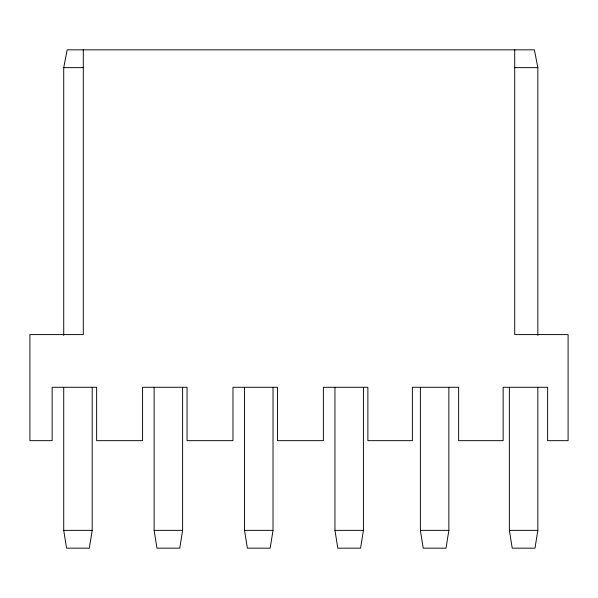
<?xml version="1.0" encoding="UTF-8"?>
<svg xmlns="http://www.w3.org/2000/svg" width="598" height="598" viewBox="0 0 598 598"><rect width="100%" height="100%" fill="white"/><g stroke="black" fill="none" stroke-linecap="round" stroke-linejoin="round"><path stroke-width="0.9" d="M92.189 387.631L92.189 530.366L89.341 548.164L66.565 548.164L63.717 530.366L63.717 387.631M182.607 387.631L182.607 530.366L179.759 548.164L156.975 548.164L154.127 530.366L154.127 387.631M273.017 387.631L273.017 530.366L270.169 548.164L247.385 548.164L244.537 530.366L244.537 387.631M363.427 387.631L363.427 530.366L360.579 548.164L337.795 548.164L334.955 530.366L334.955 387.631M448.859 387.631L448.859 530.366L446.011 548.164L423.227 548.164L420.379 530.366L420.379 387.631M537.841 387.631L537.841 530.366L534.993 548.164L512.217 548.164L509.369 530.366L509.369 387.631M63.717 335.388L63.717 67.634L67.163 49.836L534.395 49.836L537.841 67.634L537.841 335.388M63.717 67.634L83.002 67.634M514.878 67.634L537.841 67.634M63.717 530.366L92.189 530.366M154.127 530.366L182.607 530.366M244.537 530.366L273.017 530.366M334.955 530.366L363.427 530.366M420.379 530.366L448.859 530.366M509.369 530.366L537.841 530.366M514.706 49.836L514.706 334.596L568.1 334.596L568.1 440.666L547.633 440.666L547.633 387.28L503.142 387.28L503.142 440.666L458.644 440.666L458.644 387.28L412.373 387.28L412.373 440.666L367.875 440.666L367.875 387.28L323.383 387.28L323.383 440.666L277.465 440.666L277.465 387.28L232.973 387.28L232.973 440.666L187.054 440.666L187.054 387.28L142.556 387.28L142.556 440.666L96.644 440.666L96.644 387.28L52.146 387.28L52.146 440.666L29.9 440.666L29.9 334.596L83.294 334.596L83.294 49.836"/></g></svg>
